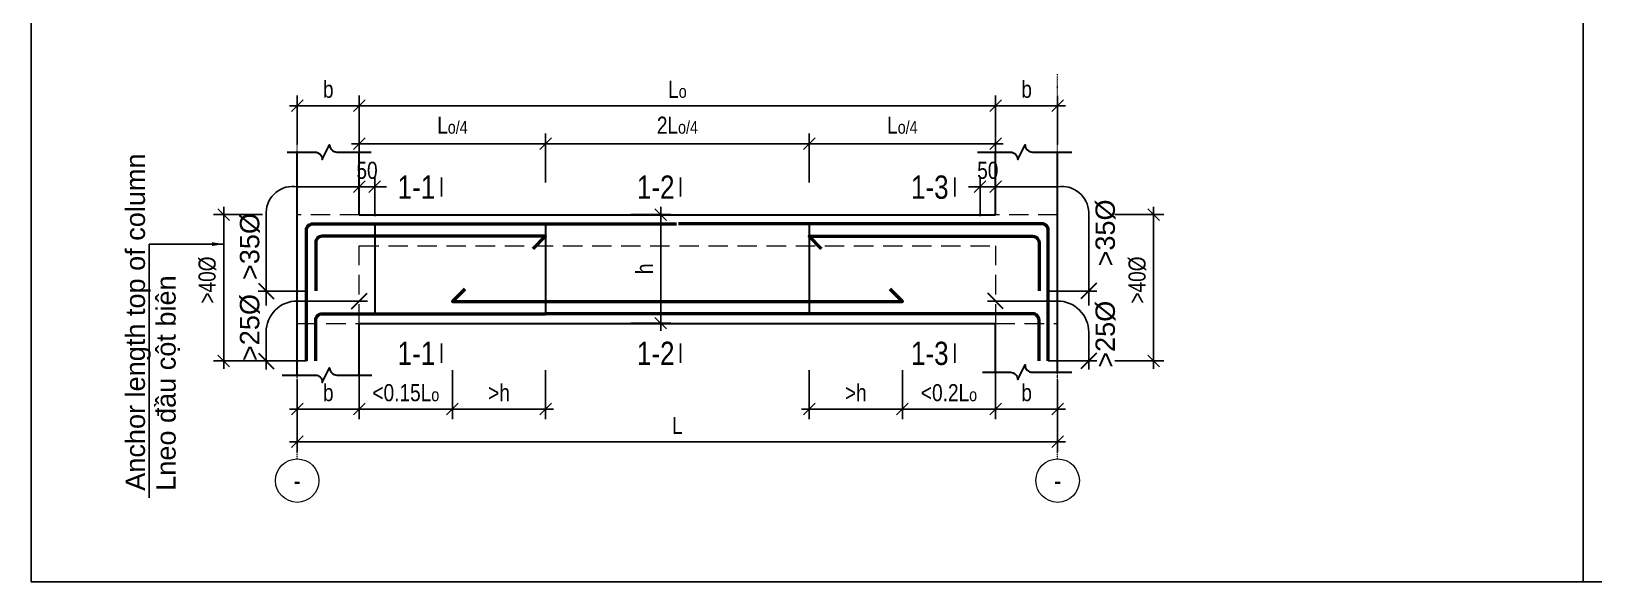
# Model space of a CAD drawing. Header units: millimetres. Extents: x -205508 to -110432, y 549193 to 571297.
# Drawn here: x -162392 to -157357, y 558925 to 560699 of the extents above; entities that cross this region are included whole.
import ezdxf
from ezdxf.enums import TextEntityAlignment as Align

# ---------------------------------------------------------------- set-up
doc = ezdxf.new("R2010")
doc.units = ezdxf.units.MM
doc.header["$LTSCALE"] = 25
doc.header["$MEASUREMENT"] = 0
doc.header["$PDSIZE"] = 50
for name, pattern in [('AUDIT_I_131119094342-0', [0]), ('CENTER2', [28.575, 19.05, -3.175, 3.175, -3.175]), ('DASHDOT', [1, 0.5, -0.25, 0, -0.25]), ('DASHED2', [0.375, 0.25, -0.125])]:
    doc.linetypes.add(name, pattern=pattern)
for name, color, linetype in [('AC', 200, 'Continuous'), ('dai', 3, 'AUDIT_I_131119094342-0'), ('khung', 6, 'Continuous'), ('kich thuoc', 251, 'Continuous'), ('NETTHAY', 2, 'Continuous'), ('TRUC', 8, 'CENTER2')]:
    doc.layers.add(name, color=color, linetype=linetype)
for name, color, linetype, lineweight in [('DCE_MCZiCZac', 250, 'Continuous', 13), ('S-Beam-Hidden', 14, 'DASHED2', 5), ('S-Boundary', 2, 'Continuous', 30), ('S-DIM TICK', 5, 'Continuous', 30), ('S-Grid line', 146, 'DASHDOT', 20), ('S-hoops', 3, 'Continuous', 30), ('S-Notes', 7, 'Continuous', 20), ('S-Rebar-B', 4, 'Continuous', 50)]:
    doc.layers.add(name, color=color, linetype=linetype, lineweight=lineweight)
doc.styles.add('roman', font='vnih____.shx', dxfattribs={"width": 0.8})
doc.styles.add('Simplex', font='arial.ttf', dxfattribs={"width": 0.8})
doc.styles.add('Simplex- GCC', font='arial.ttf', dxfattribs={"width": 0.8})
doc.styles.add('simplex1', font='simplex.shx', dxfattribs={"width": 0.8})
doc.dimstyles.new('ISO-25', dxfattribs={"dimscale": 25, "dimtxt": 2.2, "dimasz": 1.5, "dimexe": 1.3, "dimexo": 1, "dimgap": 1, "dimtad": 1, "dimdec": 0, "dimtxsty": 'Simplex- GCC', "dimblk": 'OBLIQUE', "dimcen": 2.5, "dimdle": 1, "dimclrd": 8, "dimclre": 8, "dimclrt": 7, "dimadec": 0, "dimazin": 0, "dimtfac": 1, "dimtdec": 0, "dimtix": 1, "dimtmove": 0, "dimatfit": 3, "dimfxl": 5, "dimfxlon": 1, "dimarcsym": 0})

# ---------------------------------------------------------------- blocks, each defined once
blk = doc.blocks.new('1span')
at = {"layer": 'S-Beam-Hidden', "linetype": 'DASHED2', "ltscale": 10}
blk.add_lwpolyline([(200, 350), (0, 350), (0, 0), (200, 0), (200, 250), (2250, 250), (2250, 0), (2450, 0), (2450, 350), (2250, 350)], dxfattribs=at)
at = {"layer": 'S-Boundary', "ltscale": 20}
for p, q in [((0, 350), (0, 552.2)), ((200, 350), (200, 552.2)), ((2250, 350), (2250, 552.2)), ((2450, 350), (2450, 552.2)), ((0, 300), (0, 350)), ((0, 0), (0, 350)), ((200, 350), (2250, 350)), ((2450, 0), (2450, 350)), ((0, -166.3), (0, 0)), ((200, 0), (2250, 0)), ((200, -166.3), (200, 0)), ((2250, -157.2), (2250, 0)), ((2450, -157.2), (2450, 0))]:
    blk.add_line(p, q, dxfattribs=at)
at = {"layer": 'S-Boundary', "ltscale": 0.5}
blk.add_line((200, -166.3), (200, 0), dxfattribs=at)
at = {"layer": 'S-Boundary', "color": 251, "true_color": 0x636466}
for points in [[(-32.8, 552.2), (57.1, 552.2, -0.414214), (80.7, 528.6), (104.3, 575.8, 0.414214), (127.9, 552.2), (238.5, 552.2)], [(2191.3, 552.2), (2297.9, 552.2, -0.414214), (2321.5, 528.6), (2345.1, 575.8, 0.414214), (2368.7, 552.2), (2495.3, 552.2)], [(-47.9, -166.3), (57.1, -166.3, -0.414214), (80.7, -189.9), (104.3, -142.8, 0.414214), (127.9, -166.3), (240.9, -166.3)], [(2208.1, -157.2), (2297.9, -157.2, -0.414214), (2321.5, -180.8), (2345.1, -133.6, 0.414214), (2368.7, -157.2), (2495.9, -157.2)]]:
    blk.add_lwpolyline(points, format="xyb", dxfattribs=at)
at = {"layer": 'S-Grid line', "ltscale": 0.25}
for p, q in [((2450, -436.5), (2450, 803.6)), ((0, -436.5), (0, 735.3))]:
    blk.add_line(p, q, dxfattribs=at)
at = {"layer": 'S-Grid line', "color": 2, "linetype": 'Continuous', "ltscale": 0.5}
for centre in [(0, -506.5), (2450, -506.5)]:
    blk.add_circle(centre, 70, dxfattribs=at)
at = {"layer": 'S-Grid line', "color": 3, "linetype": 'DASHED2', "ltscale": 0.5, "style": 'roman', "width": 0.8}
for p in [(0, -506.5), (2450, -506.5)]:
    blk.add_text('-', height=62.5, dxfattribs=at).set_placement(p, align=Align.MIDDLE)
blk = doc.blocks.new('_Oblique')
at = {"color": 4, "linetype": 'ByBlock', "lineweight": -2}
blk.add_line((-0.5, -0.5), (0.5, 0.5), dxfattribs=at)
blk = doc.blocks.new('*D290')
at = {"layer": 'Defpoints', "color": 0, "ltscale": 20, "transparency": 16777216}
for p in [(-161534.7, 559708.2), (-159084.7, 559678.4), (-159084.7, 559376.1)]:
    blk.add_point(p, dxfattribs=at)
at = {"layer": 'kich thuoc', "color": 8, "lineweight": -2, "ltscale": 20, "transparency": 16777216}
for p, q in [((-161534.7, 559501.1), (-161534.7, 559343.6)), ((-159084.7, 559501.1), (-159084.7, 559343.6)), ((-161559.7, 559376.1), (-159059.7, 559376.1))]:
    blk.add_line(p, q, dxfattribs=at)
at = {"layer": 'kich thuoc', "color": 8, "lineweight": -2, "ltscale": 20, "transparency": 16777216, "xscale": 37.5, "yscale": 37.5, "zscale": 37.5, "rotation": 180}
blk.add_blockref('_Oblique', (-161534.7, 559376.1), dxfattribs=at)
at = {"layer": 'kich thuoc', "color": 8, "lineweight": -2, "ltscale": 20, "transparency": 16777216, "xscale": 37.5, "yscale": 37.5, "zscale": 37.5}
blk.add_blockref('_Oblique', (-159084.7, 559376.1), dxfattribs=at)
at = {"layer": 'kich thuoc', "color": 7, "ltscale": 20, "transparency": 16777216, "insert": (-160309.7, 559428.6), "char_height": 55, "attachment_point": 5, "style": 'Simplex- GCC'}
blk.add_mtext('L', dxfattribs=at)
blk = doc.blocks.new('*D291')
at = {"layer": 'Defpoints', "color": 0, "ltscale": 20, "transparency": 16777216}
for p in [(-160734.3, 560336.6), (-160734.3, 560108.2), (-159885.1, 560108.2)]:
    blk.add_point(p, dxfattribs=at)
at = {"layer": 'kich thuoc', "color": 8, "lineweight": -2, "ltscale": 20, "transparency": 16777216}
for p, q in [((-160734.3, 560211.6), (-160734.3, 560369.1)), ((-159885.1, 560211.6), (-159885.1, 560369.1)), ((-159860.1, 560336.6), (-160759.3, 560336.6))]:
    blk.add_line(p, q, dxfattribs=at)
at = {"layer": 'kich thuoc', "color": 8, "lineweight": -2, "ltscale": 20, "transparency": 16777216, "xscale": 37.5, "yscale": 37.5, "zscale": 37.5, "rotation": 180}
blk.add_blockref('_Oblique', (-160734.3, 560336.6), dxfattribs=at)
at = {"layer": 'kich thuoc', "color": 8, "lineweight": -2, "ltscale": 20, "transparency": 16777216, "xscale": 37.5, "yscale": 37.5, "zscale": 37.5}
blk.add_blockref('_Oblique', (-159885.1, 560336.6), dxfattribs=at)
at = {"layer": 'kich thuoc', "color": 7, "ltscale": 20, "transparency": 16777216, "insert": (-160309.7, 560396), "char_height": 55, "attachment_point": 5, "style": 'Simplex- GCC'}
blk.add_mtext('2L{\\H0.75x;o/4}', dxfattribs=at)
blk = doc.blocks.new('*D292')
at = {"layer": 'Defpoints', "color": 0, "ltscale": 20, "transparency": 16777216}
for p in [(-160734.3, 560336.6), (-161334.7, 560118.1), (-160734.3, 560108.2)]:
    blk.add_point(p, dxfattribs=at)
at = {"layer": 'kich thuoc', "color": 8, "lineweight": -2, "ltscale": 20, "transparency": 16777216}
for p, q in [((-161334.7, 560211.6), (-161334.7, 560369.1)), ((-160734.3, 560211.6), (-160734.3, 560369.1)), ((-161359.7, 560336.6), (-160709.3, 560336.6))]:
    blk.add_line(p, q, dxfattribs=at)
at = {"layer": 'kich thuoc', "color": 8, "lineweight": -2, "ltscale": 20, "transparency": 16777216, "xscale": 37.5, "yscale": 37.5, "zscale": 37.5, "rotation": 180}
blk.add_blockref('_Oblique', (-161334.7, 560336.6), dxfattribs=at)
at = {"layer": 'kich thuoc', "color": 8, "lineweight": -2, "ltscale": 20, "transparency": 16777216, "xscale": 37.5, "yscale": 37.5, "zscale": 37.5}
blk.add_blockref('_Oblique', (-160734.3, 560336.6), dxfattribs=at)
at = {"layer": 'kich thuoc', "color": 7, "ltscale": 20, "transparency": 16777216, "insert": (-161034.5, 560396), "char_height": 55, "attachment_point": 5, "style": 'Simplex- GCC'}
blk.add_mtext('L{\\H0.75x;o/4}', dxfattribs=at)
blk = doc.blocks.new('*D293')
at = {"layer": 'Defpoints', "color": 0, "ltscale": 20, "transparency": 16777216}
for p in [(-159885.1, 560336.6), (-159284.7, 560180.8), (-159885.1, 560108.2)]:
    blk.add_point(p, dxfattribs=at)
at = {"layer": 'kich thuoc', "color": 8, "lineweight": -2, "ltscale": 20, "transparency": 16777216}
for p, q in [((-159885.1, 560211.6), (-159885.1, 560369.1)), ((-159284.7, 560211.6), (-159284.7, 560369.1)), ((-159259.7, 560336.6), (-159910.1, 560336.6))]:
    blk.add_line(p, q, dxfattribs=at)
at = {"layer": 'kich thuoc', "color": 8, "lineweight": -2, "ltscale": 20, "transparency": 16777216, "xscale": 37.5, "yscale": 37.5, "zscale": 37.5, "rotation": 180}
blk.add_blockref('_Oblique', (-159885.1, 560336.6), dxfattribs=at)
at = {"layer": 'kich thuoc', "color": 8, "lineweight": -2, "ltscale": 20, "transparency": 16777216, "xscale": 37.5, "yscale": 37.5, "zscale": 37.5}
blk.add_blockref('_Oblique', (-159284.7, 560336.6), dxfattribs=at)
at = {"layer": 'kich thuoc', "color": 7, "ltscale": 20, "transparency": 16777216, "insert": (-159584.9, 560396), "char_height": 55, "attachment_point": 5, "style": 'Simplex- GCC'}
blk.add_mtext('L{\\H0.75x;o/4}', dxfattribs=at)
blk = doc.blocks.new('*D294')
at = {"layer": 'DCE_MCZiCZac', "color": 8, "lineweight": -2, "ltscale": 20, "transparency": 16777216}
for p, q in [((-161334.7, 560334), (-161334.7, 560491.5)), ((-159284.7, 560334), (-159284.7, 560491.5)), ((-161359.7, 560459), (-159259.7, 560459))]:
    blk.add_line(p, q, dxfattribs=at)
at = {"layer": 'Defpoints', "color": 0, "ltscale": 20, "transparency": 16777216}
for p in [(-159284.7, 560459), (-159284.7, 560203.2), (-161334.7, 560185.5)]:
    blk.add_point(p, dxfattribs=at)
at = {"layer": 'DCE_MCZiCZac', "color": 8, "lineweight": -2, "ltscale": 20, "transparency": 16777216, "xscale": 37.5, "yscale": 37.5, "zscale": 37.5, "rotation": 180}
blk.add_blockref('_Oblique', (-161334.7, 560459), dxfattribs=at)
at = {"layer": 'DCE_MCZiCZac', "color": 8, "lineweight": -2, "ltscale": 20, "transparency": 16777216, "xscale": 37.5, "yscale": 37.5, "zscale": 37.5}
blk.add_blockref('_Oblique', (-159284.7, 560459), dxfattribs=at)
at = {"layer": 'DCE_MCZiCZac', "color": 7, "ltscale": 20, "transparency": 16777216, "insert": (-160309.7, 560511.5), "char_height": 55, "attachment_point": 5, "style": 'Simplex- GCC'}
blk.add_mtext('L{\\H0.75x;o}', dxfattribs=at)
blk = doc.blocks.new('*D295')
at = {"layer": 'DCE_MCZiCZac', "color": 8, "lineweight": -2, "ltscale": 20, "transparency": 16777216}
for p, q in [((-161534.7, 560334), (-161534.7, 560491.5)), ((-161334.7, 560334), (-161334.7, 560491.5)), ((-161559.7, 560459), (-161309.7, 560459))]:
    blk.add_line(p, q, dxfattribs=at)
at = {"layer": 'Defpoints', "color": 0, "ltscale": 20, "transparency": 16777216}
for p in [(-161334.7, 560459), (-161534.7, 560281.8), (-161334.7, 560281.8)]:
    blk.add_point(p, dxfattribs=at)
at = {"layer": 'DCE_MCZiCZac', "color": 8, "lineweight": -2, "ltscale": 20, "transparency": 16777216, "xscale": 37.5, "yscale": 37.5, "zscale": 37.5, "rotation": 180}
blk.add_blockref('_Oblique', (-161534.7, 560459), dxfattribs=at)
at = {"layer": 'DCE_MCZiCZac', "color": 8, "lineweight": -2, "ltscale": 20, "transparency": 16777216, "xscale": 37.5, "yscale": 37.5, "zscale": 37.5}
blk.add_blockref('_Oblique', (-161334.7, 560459), dxfattribs=at)
at = {"layer": 'DCE_MCZiCZac', "color": 7, "ltscale": 20, "transparency": 16777216, "insert": (-161434.7, 560511.5), "char_height": 55, "attachment_point": 5, "style": 'Simplex- GCC'}
blk.add_mtext('b', dxfattribs=at)
blk = doc.blocks.new('*D296')
at = {"layer": 'DCE_MCZiCZac', "color": 8, "lineweight": -2, "ltscale": 20, "transparency": 16777216}
for p, q in [((-161034.7, 559606.3), (-161034.7, 559448.8)), ((-160734.3, 559606.3), (-160734.3, 559448.8)), ((-161059.7, 559481.3), (-160709.3, 559481.3))]:
    blk.add_line(p, q, dxfattribs=at)
at = {"layer": 'Defpoints', "color": 0, "ltscale": 20, "transparency": 16777216}
for p in [(-161034.7, 559788.2), (-160734.3, 559758.2), (-160734.3, 559481.3)]:
    blk.add_point(p, dxfattribs=at)
at = {"layer": 'DCE_MCZiCZac', "color": 8, "lineweight": -2, "ltscale": 20, "transparency": 16777216, "xscale": 37.5, "yscale": 37.5, "zscale": 37.5, "rotation": 180}
blk.add_blockref('_Oblique', (-161034.7, 559481.3), dxfattribs=at)
at = {"layer": 'DCE_MCZiCZac', "color": 8, "lineweight": -2, "ltscale": 20, "transparency": 16777216, "xscale": 37.5, "yscale": 37.5, "zscale": 37.5}
blk.add_blockref('_Oblique', (-160734.3, 559481.3), dxfattribs=at)
at = {"layer": 'DCE_MCZiCZac', "color": 7, "ltscale": 20, "transparency": 16777216, "insert": (-160884.5, 559533.8), "char_height": 55, "attachment_point": 5, "style": 'Simplex- GCC'}
blk.add_mtext('>h', dxfattribs=at)
blk = doc.blocks.new('*D297')
at = {"layer": 'DCE_MCZiCZac', "color": 8, "lineweight": -2, "ltscale": 20, "transparency": 16777216}
for p, q in [((-159885.1, 559606.3), (-159885.1, 559448.8)), ((-159584.7, 559606.3), (-159584.7, 559448.8)), ((-159559.7, 559481.3), (-159910.1, 559481.3))]:
    blk.add_line(p, q, dxfattribs=at)
at = {"layer": 'Defpoints', "color": 0, "ltscale": 20, "transparency": 16777216}
for p in [(-159584.7, 559788.2), (-159885.1, 559758.2), (-159885.1, 559481.3)]:
    blk.add_point(p, dxfattribs=at)
at = {"layer": 'DCE_MCZiCZac', "color": 8, "lineweight": -2, "ltscale": 20, "transparency": 16777216, "xscale": 37.5, "yscale": 37.5, "zscale": 37.5, "rotation": 180}
blk.add_blockref('_Oblique', (-159885.1, 559481.3), dxfattribs=at)
at = {"layer": 'DCE_MCZiCZac', "color": 8, "lineweight": -2, "ltscale": 20, "transparency": 16777216, "xscale": 37.5, "yscale": 37.5, "zscale": 37.5}
blk.add_blockref('_Oblique', (-159584.7, 559481.3), dxfattribs=at)
at = {"layer": 'DCE_MCZiCZac', "color": 7, "ltscale": 20, "transparency": 16777216, "insert": (-159734.9, 559533.8), "char_height": 55, "attachment_point": 5, "style": 'Simplex- GCC'}
blk.add_mtext('>h', dxfattribs=at)
blk = doc.blocks.new('*D298')
at = {"layer": 'DCE_MCZiCZac', "color": 8, "lineweight": -2, "ltscale": 20, "transparency": 16777216}
for p, q in [((-161334.7, 560197.9), (-161372.2, 560197.9)), ((-161334.7, 560133.2), (-161334.7, 560230.4)), ((-161334.7, 560197.9), (-161284.7, 560197.9)), ((-161284.7, 560103.2), (-161284.7, 560230.4)), ((-161284.7, 560197.9), (-161247.2, 560197.9))]:
    blk.add_line(p, q, dxfattribs=at)
at = {"layer": 'Defpoints', "color": 0, "ltscale": 20, "transparency": 16777216}
for p in [(-161284.7, 560197.9), (-161334.7, 560108.2), (-161284.7, 560078.2)]:
    blk.add_point(p, dxfattribs=at)
at = {"layer": 'DCE_MCZiCZac', "color": 8, "lineweight": -2, "ltscale": 20, "transparency": 16777216, "xscale": 37.5, "yscale": 37.5, "zscale": 37.5}
blk.add_blockref('_Oblique', (-161334.7, 560197.9), dxfattribs=at)
at = {"layer": 'DCE_MCZiCZac', "color": 8, "lineweight": -2, "ltscale": 20, "transparency": 16777216, "xscale": 37.5, "yscale": 37.5, "zscale": 37.5, "rotation": 180}
blk.add_blockref('_Oblique', (-161284.7, 560197.9), dxfattribs=at)
at = {"layer": 'DCE_MCZiCZac', "color": 7, "ltscale": 20, "transparency": 16777216, "insert": (-161309.7, 560250.4), "char_height": 55, "attachment_point": 5, "style": 'Simplex- GCC'}
blk.add_mtext('50', dxfattribs=at)
blk = doc.blocks.new('*D299')
at = {"layer": 'DCE_MCZiCZac', "color": 8, "lineweight": -2, "ltscale": 20, "transparency": 16777216}
for p, q in [((-161646.5, 560108.2), (-161804, 560108.2)), ((-161771.5, 560133.2), (-161771.5, 559611.5)), ((-161646.5, 559636.5), (-161804, 559636.5))]:
    blk.add_line(p, q, dxfattribs=at)
at = {"layer": 'Defpoints', "color": 0, "ltscale": 20, "transparency": 16777216}
for p in [(-161534.7, 560108.2), (-161771.5, 559636.5), (-161504.7, 559636.5)]:
    blk.add_point(p, dxfattribs=at)
at = {"layer": 'DCE_MCZiCZac', "color": 8, "lineweight": -2, "ltscale": 20, "transparency": 16777216, "xscale": 37.5, "yscale": 37.5, "zscale": 37.5}
for p, rotation in [((-161771.5, 560108.2), 90), ((-161771.5, 559636.5), 270)]:
    blk.add_blockref('_Oblique', p, dxfattribs=dict(at, rotation=rotation))
at = {"layer": 'DCE_MCZiCZac', "color": 7, "ltscale": 20, "transparency": 16777216, "insert": (-161824, 559897.1), "char_height": 55, "attachment_point": 5, "rotation": 90, "style": 'Simplex- GCC'}
blk.add_mtext('>40%%C', dxfattribs=at)
blk = doc.blocks.new('SEC')
at = {"layer": 'khung', "color": 6, "linetype": 'Continuous', "ltscale": 0.5}
blk.add_line((0, -30.9), (0, 30.9), dxfattribs=at)
at = {"layer": 'TRUC', "color": 6, "style": 'simplex1', "width": 0.8}
blk.add_attdef('TEXT', text='', height=5, dxfattribs=at).set_placement((-1.6, 0), align=Align.MIDDLE_RIGHT)
blk = doc.blocks.new('*D300')
at = {"layer": 'Defpoints', "color": 0, "ltscale": 0.5, "transparency": 16777216}
for p in [(-160485.3, 560108.2), (-160485.3, 559758.2), (-160363.2, 559758.2)]:
    blk.add_point(p, dxfattribs=at)
at = {"layer": 'NETTHAY', "color": 8, "lineweight": -2, "ltscale": 0.5, "transparency": 16777216}
for p, q in [((-160460.3, 560108.2), (-160330.7, 560108.2)), ((-160363.2, 560133.2), (-160363.2, 559733.2)), ((-160460.3, 559758.2), (-160330.7, 559758.2))]:
    blk.add_line(p, q, dxfattribs=at)
at = {"layer": 'NETTHAY', "color": 8, "lineweight": -2, "ltscale": 0.5, "transparency": 16777216, "xscale": 37.5, "yscale": 37.5, "zscale": 37.5}
for p, rotation in [((-160363.2, 560108.2), 90), ((-160363.2, 559758.2), 270)]:
    blk.add_blockref('_Oblique', p, dxfattribs=dict(at, rotation=rotation))
at = {"layer": 'NETTHAY', "color": 7, "ltscale": 0.5, "transparency": 16777216, "insert": (-160415.7, 559933.2), "char_height": 55, "attachment_point": 5, "rotation": 90, "style": 'Simplex- GCC'}
blk.add_mtext('h', dxfattribs=at)
blk = doc.blocks.new('*D342')
at = {"layer": 'DCE_MCZiCZac', "color": 8, "lineweight": -2, "ltscale": 20, "transparency": 16777216}
for p, q in [((-161334.7, 559606.3), (-161334.7, 559448.8)), ((-161034.7, 559606.3), (-161034.7, 559448.8)), ((-161009.7, 559481.3), (-161359.7, 559481.3))]:
    blk.add_line(p, q, dxfattribs=at)
at = {"layer": 'Defpoints', "color": 0, "ltscale": 20, "transparency": 16777216}
for p in [(-161034.7, 559788.2), (-161334.7, 559641.8), (-161334.7, 559481.3)]:
    blk.add_point(p, dxfattribs=at)
at = {"layer": 'DCE_MCZiCZac', "color": 8, "lineweight": -2, "ltscale": 20, "transparency": 16777216, "xscale": 37.5, "yscale": 37.5, "zscale": 37.5, "rotation": 180}
blk.add_blockref('_Oblique', (-161334.7, 559481.3), dxfattribs=at)
at = {"layer": 'DCE_MCZiCZac', "color": 8, "lineweight": -2, "ltscale": 20, "transparency": 16777216, "xscale": 37.5, "yscale": 37.5, "zscale": 37.5}
blk.add_blockref('_Oblique', (-161034.7, 559481.3), dxfattribs=at)
at = {"layer": 'DCE_MCZiCZac', "color": 7, "ltscale": 20, "transparency": 16777216, "insert": (-161184.7, 559533.8), "char_height": 55, "attachment_point": 5, "style": 'Simplex- GCC'}
blk.add_mtext('<0.15L{\\H0.75x;o}', dxfattribs=at)
blk = doc.blocks.new('*D343')
at = {"layer": 'DCE_MCZiCZac', "color": 8, "lineweight": -2, "ltscale": 20, "transparency": 16777216}
for p, q in [((-159584.7, 559606.3), (-159584.7, 559448.8)), ((-159284.7, 559606.3), (-159284.7, 559448.8)), ((-159609.7, 559481.3), (-159259.7, 559481.3))]:
    blk.add_line(p, q, dxfattribs=at)
at = {"layer": 'Defpoints', "color": 0, "ltscale": 20, "transparency": 16777216}
for p in [(-159584.7, 559788.2), (-159284.7, 559719), (-159284.7, 559481.3)]:
    blk.add_point(p, dxfattribs=at)
at = {"layer": 'DCE_MCZiCZac', "color": 8, "lineweight": -2, "ltscale": 20, "transparency": 16777216, "xscale": 37.5, "yscale": 37.5, "zscale": 37.5, "rotation": 180}
blk.add_blockref('_Oblique', (-159584.7, 559481.3), dxfattribs=at)
at = {"layer": 'DCE_MCZiCZac', "color": 8, "lineweight": -2, "ltscale": 20, "transparency": 16777216, "xscale": 37.5, "yscale": 37.5, "zscale": 37.5}
blk.add_blockref('_Oblique', (-159284.7, 559481.3), dxfattribs=at)
at = {"layer": 'DCE_MCZiCZac', "color": 7, "ltscale": 20, "transparency": 16777216, "insert": (-159434.7, 559533.8), "char_height": 55, "attachment_point": 5, "style": 'Simplex- GCC'}
blk.add_mtext('<0.2L{\\H0.75x;o}', dxfattribs=at)
blk = doc.blocks.new('*D344')
at = {"layer": 'DCE_MCZiCZac', "color": 8, "lineweight": -2, "ltscale": 20, "transparency": 16777216}
for p, q in [((-161534.7, 559576), (-161534.7, 559448.8)), ((-161334.7, 559576), (-161334.7, 559448.8)), ((-161559.7, 559481.3), (-161309.7, 559481.3))]:
    blk.add_line(p, q, dxfattribs=at)
at = {"layer": 'Defpoints', "color": 0, "ltscale": 20, "transparency": 16777216}
for p in [(-161534.7, 559601), (-161334.7, 559601), (-161334.7, 559481.3)]:
    blk.add_point(p, dxfattribs=at)
at = {"layer": 'DCE_MCZiCZac', "color": 8, "lineweight": -2, "ltscale": 20, "transparency": 16777216, "xscale": 37.5, "yscale": 37.5, "zscale": 37.5, "rotation": 180}
blk.add_blockref('_Oblique', (-161534.7, 559481.3), dxfattribs=at)
at = {"layer": 'DCE_MCZiCZac', "color": 8, "lineweight": -2, "ltscale": 20, "transparency": 16777216, "xscale": 37.5, "yscale": 37.5, "zscale": 37.5}
blk.add_blockref('_Oblique', (-161334.7, 559481.3), dxfattribs=at)
at = {"layer": 'DCE_MCZiCZac', "color": 7, "ltscale": 20, "transparency": 16777216, "insert": (-161434.7, 559533.8), "char_height": 55, "attachment_point": 5, "style": 'Simplex- GCC'}
blk.add_mtext('b', dxfattribs=at)
blk = doc.blocks.new('*D345')
at = {"layer": 'DCE_MCZiCZac', "color": 8, "lineweight": -2, "ltscale": 20, "transparency": 16777216}
for p, q in [((-159334.7, 560197.9), (-159372.2, 560197.9)), ((-159334.7, 560103.2), (-159334.7, 560230.4)), ((-159284.7, 560197.9), (-159334.7, 560197.9)), ((-159284.7, 560133.2), (-159284.7, 560230.4)), ((-159284.7, 560197.9), (-159247.2, 560197.9))]:
    blk.add_line(p, q, dxfattribs=at)
at = {"layer": 'Defpoints', "color": 0, "ltscale": 20, "transparency": 16777216}
for p in [(-159334.7, 560197.9), (-159284.7, 560108.2), (-159334.7, 560078.2)]:
    blk.add_point(p, dxfattribs=at)
at = {"layer": 'DCE_MCZiCZac', "color": 8, "lineweight": -2, "ltscale": 20, "transparency": 16777216, "xscale": 37.5, "yscale": 37.5, "zscale": 37.5}
blk.add_blockref('_Oblique', (-159334.7, 560197.9), dxfattribs=at)
at = {"layer": 'DCE_MCZiCZac', "color": 8, "lineweight": -2, "ltscale": 20, "transparency": 16777216, "xscale": 37.5, "yscale": 37.5, "zscale": 37.5, "rotation": 180}
blk.add_blockref('_Oblique', (-159284.7, 560197.9), dxfattribs=at)
at = {"layer": 'DCE_MCZiCZac', "color": 7, "ltscale": 20, "transparency": 16777216, "insert": (-159309.7, 560250.4), "char_height": 55, "attachment_point": 5, "style": 'Simplex- GCC'}
blk.add_mtext('50', dxfattribs=at)
blk = doc.blocks.new('*D346')
at = {"layer": 'DCE_MCZiCZac', "color": 8, "lineweight": -2, "ltscale": 20, "transparency": 16777216}
for p, q in [((-159284.7, 560334), (-159284.7, 560491.5)), ((-159084.7, 560334), (-159084.7, 560491.5)), ((-159059.7, 560459), (-159309.7, 560459))]:
    blk.add_line(p, q, dxfattribs=at)
at = {"layer": 'Defpoints', "color": 0, "ltscale": 20, "transparency": 16777216}
for p in [(-159284.7, 560459), (-159284.7, 560281.8), (-159084.7, 560281.8)]:
    blk.add_point(p, dxfattribs=at)
at = {"layer": 'DCE_MCZiCZac', "color": 8, "lineweight": -2, "ltscale": 20, "transparency": 16777216, "xscale": 37.5, "yscale": 37.5, "zscale": 37.5, "rotation": 180}
blk.add_blockref('_Oblique', (-159284.7, 560459), dxfattribs=at)
at = {"layer": 'DCE_MCZiCZac', "color": 8, "lineweight": -2, "ltscale": 20, "transparency": 16777216, "xscale": 37.5, "yscale": 37.5, "zscale": 37.5}
blk.add_blockref('_Oblique', (-159084.7, 560459), dxfattribs=at)
at = {"layer": 'DCE_MCZiCZac', "color": 7, "ltscale": 20, "transparency": 16777216, "insert": (-159184.7, 560511.5), "char_height": 55, "attachment_point": 5, "style": 'Simplex- GCC'}
blk.add_mtext('b', dxfattribs=at)
blk = doc.blocks.new('*D347')
at = {"layer": 'DCE_MCZiCZac', "color": 8, "lineweight": -2, "ltscale": 20, "transparency": 16777216}
for p, q in [((-159284.7, 559576), (-159284.7, 559448.8)), ((-159084.7, 559576), (-159084.7, 559448.8)), ((-159059.7, 559481.3), (-159309.7, 559481.3))]:
    blk.add_line(p, q, dxfattribs=at)
at = {"layer": 'Defpoints', "color": 0, "ltscale": 20, "transparency": 16777216}
for p in [(-159284.7, 559601), (-159084.7, 559601), (-159284.7, 559481.3)]:
    blk.add_point(p, dxfattribs=at)
at = {"layer": 'DCE_MCZiCZac', "color": 8, "lineweight": -2, "ltscale": 20, "transparency": 16777216, "xscale": 37.5, "yscale": 37.5, "zscale": 37.5, "rotation": 180}
blk.add_blockref('_Oblique', (-159284.7, 559481.3), dxfattribs=at)
at = {"layer": 'DCE_MCZiCZac', "color": 8, "lineweight": -2, "ltscale": 20, "transparency": 16777216, "xscale": 37.5, "yscale": 37.5, "zscale": 37.5}
blk.add_blockref('_Oblique', (-159084.7, 559481.3), dxfattribs=at)
at = {"layer": 'DCE_MCZiCZac', "color": 7, "ltscale": 20, "transparency": 16777216, "insert": (-159184.7, 559533.8), "char_height": 55, "attachment_point": 5, "style": 'Simplex- GCC'}
blk.add_mtext('b', dxfattribs=at)
blk = doc.blocks.new('*D348')
at = {"layer": 'DCE_MCZiCZac', "color": 8, "lineweight": -2, "ltscale": 20, "transparency": 16777216}
for p, q in [((-158900.4, 560108.2), (-158742.9, 560108.2)), ((-158775.4, 560133.2), (-158775.4, 559611.5)), ((-158900.4, 559636.5), (-158742.9, 559636.5))]:
    blk.add_line(p, q, dxfattribs=at)
at = {"layer": 'Defpoints', "color": 0, "ltscale": 20, "transparency": 16777216}
for p in [(-159084.7, 560108.2), (-159114.7, 559636.5), (-158775.4, 559636.5)]:
    blk.add_point(p, dxfattribs=at)
at = {"layer": 'DCE_MCZiCZac', "color": 8, "lineweight": -2, "ltscale": 20, "transparency": 16777216, "xscale": 37.5, "yscale": 37.5, "zscale": 37.5}
for p, rotation in [((-158775.4, 560108.2), 90), ((-158775.4, 559636.5), 270)]:
    blk.add_blockref('_Oblique', p, dxfattribs=dict(at, rotation=rotation))
at = {"layer": 'DCE_MCZiCZac', "color": 7, "ltscale": 20, "transparency": 16777216, "insert": (-158827.9, 559897.1), "char_height": 55, "attachment_point": 5, "rotation": 90, "style": 'Simplex- GCC'}
blk.add_mtext('>40%%C', dxfattribs=at)

msp = doc.modelspace()

# ---------------------------------------------------------------- linework, layer by layer
at = {"layer": 'AC', "color": 4, "ltscale": 20}
for p, q in [((-157391.5, 561049.9), (-157391.5, 558924.8)), ((-162391.5, 558924.8), (-147391.5, 558924.8))]:
    msp.add_line(p, q, dxfattribs=at)
msp.add_lwpolyline([(-147391.5, 558924.8), (-147391.5, 561049.9), (-162391.5, 561049.9), (-162391.5, 558924.8)], dxfattribs=at)
at = {"layer": 'kich thuoc', "ltscale": 20}
for p, q in [((-161504.7, 559861.8), (-161660.9, 559861.8)), ((-159114.7, 559861.8), (-158958.4, 559861.8)), ((-161504.7, 559636.5), (-161660.9, 559636.5)), ((-159114.7, 559636.5), (-158958.4, 559636.5))]:
    msp.add_line(p, q, dxfattribs=at)
for points in [[(-161308.5, 560197.9), (-161534.7, 560197.9, 0.452245), (-161634.7, 560115.6), (-161634.7, 559814.9)], [(-159310.8, 560197.9), (-159084.7, 560197.9, -0.452245), (-158984.7, 560115.6), (-158984.7, 559814.9)], [(-161308.5, 559829.6), (-161534.7, 559829.6, 0.414214), (-161634.7, 559729.6), (-161634.7, 559609.3)], [(-159310.8, 559829.6), (-159084.7, 559829.6, -0.414214), (-158984.7, 559729.6), (-158984.7, 559609.3)]]:
    msp.add_lwpolyline(points, format="xyb", dxfattribs=at)
at = {"layer": 'S-DIM TICK', "color": 5, "ltscale": 0.5}
for p, q in [((-161659.7, 559886.8), (-161609.7, 559836.8)), ((-158959.7, 559886.8), (-159009.7, 559836.8)), ((-161659.7, 559661.5), (-161609.7, 559611.5)), ((-158959.7, 559661.5), (-159009.7, 559611.5))]:
    msp.add_line(p, q, dxfattribs=at)
at = {"layer": 'S-DIM TICK', "ltscale": 0.5}
for p, q in [((-161359.7, 559804.6), (-161309.7, 559854.6)), ((-159259.7, 559804.6), (-159309.7, 559854.6))]:
    msp.add_line(p, q, dxfattribs=at)
at = {"layer": 'S-hoops', "ltscale": 20}
for p, q in [((-161284.7, 560078.2), (-161284.7, 559788.2)), ((-160734.3, 560078.2), (-160734.3, 559788.2)), ((-159885.1, 560078.2), (-159885.1, 559788.2))]:
    msp.add_line(p, q, dxfattribs=at)
at = {"layer": 'S-Rebar-B', "ltscale": 20}
msp.add_line((-160774.3, 559998.2), (-160734.3, 560038.2), dxfattribs=at)
for points in [[(-161504.7, 559636.5), (-161504.7, 560058.2, -0.414214), (-161484.7, 560078.2), (-160313.1, 560078.2)], [(-160774.3, 559998.2), (-160734.3, 560038.2), (-161454.7, 560038.2, 0.414214), (-161474.7, 560018.2), (-161474.7, 559862.8)], [(-159114.7, 559636.5), (-159114.7, 560058.2, 0.414214), (-159134.7, 560078.2), (-160306.3, 560078.2)], [(-159845.1, 559998.2), (-159885.1, 560038.2), (-159164.7, 560038.2, -0.414214), (-159144.7, 560018.2), (-159144.7, 559862.8)], [(-161474.7, 559636.5), (-161474.7, 559768.2, -0.414214), (-161454.7, 559788.2), (-160734.3, 559788.2)], [(-159144.7, 559636.5), (-159144.7, 559768.2, 0.414214), (-159164.7, 559788.2), (-160734.3, 559788.2)]]:
    msp.add_lwpolyline(points, format="xyb", dxfattribs=at)
msp.add_lwpolyline([(-160994.7, 559868.2), (-161034.7, 559828.2), (-159584.7, 559828.2), (-159624.7, 559868.2)], dxfattribs=at)

# ---------------------------------------------------------------- block references
at = {"layer": 'dai'}
ref = msp.add_blockref('SEC', (-161070.3, 560197), dxfattribs=at)
ref.add_attrib('SEC', '1-1', dxfattribs={"layer": 'S-Notes', "color": 1, "height": 75, "style": 'Simplex', "width": 0.8}).set_placement((-161090.1, 560196.6), align=Align.MIDDLE_RIGHT)
ref = msp.add_blockref('SEC', (-160299.3, 560197), dxfattribs=at)
ref.add_attrib('SEC', '1-2', dxfattribs={"layer": 'S-Notes', "color": 1, "height": 75, "style": 'Simplex', "width": 0.8}).set_placement((-160319.1, 560196.6), align=Align.MIDDLE_RIGHT)
ref = msp.add_blockref('SEC', (-159416.3, 560197), dxfattribs=at)
ref.add_attrib('SEC', '1-3', dxfattribs={"layer": 'S-Notes', "color": 1, "height": 75, "style": 'Simplex', "width": 0.8}).set_placement((-159436.1, 560196.6), align=Align.MIDDLE_RIGHT)
ref = msp.add_blockref('SEC', (-161070.3, 559661.5), dxfattribs=at)
ref.add_attrib('SEC', '1-1', dxfattribs={"layer": 'S-Notes', "color": 1, "height": 75, "style": 'Simplex', "width": 0.8}).set_placement((-161090.1, 559661), align=Align.MIDDLE_RIGHT)
ref = msp.add_blockref('SEC', (-160299.3, 559661.5), dxfattribs=at)
ref.add_attrib('SEC', '1-2', dxfattribs={"layer": 'S-Notes', "color": 1, "height": 75, "style": 'Simplex', "width": 0.8}).set_placement((-160319.1, 559661), align=Align.MIDDLE_RIGHT)
ref = msp.add_blockref('SEC', (-159416.3, 559661.5), dxfattribs=at)
ref.add_attrib('SEC', '1-3', dxfattribs={"layer": 'S-Notes', "color": 1, "height": 75, "style": 'Simplex', "width": 0.8}).set_placement((-159436.1, 559661), align=Align.MIDDLE_RIGHT)
at = {"layer": 'S-Boundary'}
msp.add_blockref('1span', (-161534.7, 559757.2), dxfattribs=at)

# ---------------------------------------------------------------- texts
at = {"layer": 'AC', "color": 7, "style": 'Simplex'}
for s, p in [('Anchor length top of column', (-162025.1, 559218)), ('>35%%C', (-158900.2, 559940.9)), ('>35%%C', (-161656.8, 559897.2)), ('Lneo đầu cột biên', (-161926.3, 559218)), ('>25%%C', (-161656.8, 559636.1)), ('>25%%C', (-158900.2, 559614.4))]:
    msp.add_text(s, height=62.5, rotation=90, dxfattribs=at).set_placement(p)

# ---------------------------------------------------------------- dimensions: what is measured, and where the dimension line sits
at = {"layer": 'DCE_MCZiCZac', "ltscale": 20}
for base, p1, p2, text, picture, middle in [((-161334.7, 560459), (-161534.7, 560281.8), (-161334.7, 560281.8), 'b', '*D295', (-161434.7, 560511.5)), ((-159284.7, 560459), (-161334.7, 560185.5), (-159284.7, 560203.2), 'L{\\H0.75x;o}', '*D294', (-160309.7, 560511.5)), ((-160734.3, 559481.3), (-161034.7, 559788.2), (-160734.3, 559758.2), '>h', '*D296', (-160884.5, 559533.8)), ((-159284.7, 559481.3), (-159584.7, 559788.2), (-159284.7, 559719), '<0.2L{\\H0.75x;o}', '*D343', (-159434.7, 559533.8)), ((-161334.7, 559481.3), (-161534.7, 559601), (-161334.7, 559601), 'b', '*D344', (-161434.7, 559533.8))]:
    dim = msp.add_linear_dim(base=base, p1=p1, p2=p2, text=text, dimstyle='ISO-25', dxfattribs=at)
    dim.commit()
    dim.dimension.update_dxf_attribs({"geometry": picture, "text_midpoint": middle})
for base, p1, p2, text, picture, middle in [((-159284.7, 560459), (-159084.7, 560281.8), (-159284.7, 560281.8), 'b', '*D346', (-159184.7, 560511.5)), ((-161334.7, 559481.3), (-161034.7, 559788.2), (-161334.7, 559641.8), '<0.15L{\\H0.75x;o}', '*D342', (-161184.7, 559533.8)), ((-159885.1, 559481.3), (-159584.7, 559788.2), (-159885.1, 559758.2), '>h', '*D297', (-159734.9, 559533.8)), ((-159284.7, 559481.3), (-159084.7, 559601), (-159284.7, 559601), 'b', '*D347', (-159184.7, 559533.8))]:
    dim = msp.add_linear_dim(base=base, p1=p1, p2=p2, angle=180, text=text, dimstyle='ISO-25', dxfattribs=at)
    dim.commit()
    dim.dimension.update_dxf_attribs({"geometry": picture, "text_midpoint": middle})
dim = msp.add_linear_dim(base=(-161284.7, 560197.9), p1=(-161334.7, 560108.2), p2=(-161284.7, 560078.2), dimstyle='ISO-25', dxfattribs=at)
dim.commit()
dim.dimension.update_dxf_attribs({"geometry": '*D298', "text_midpoint": (-161309.7, 560250.4)})
dim = msp.add_linear_dim(base=(-159334.7, 560197.9), p1=(-159284.7, 560108.2), p2=(-159334.7, 560078.2), angle=180, dimstyle='ISO-25', dxfattribs=at)
dim.commit()
dim.dimension.update_dxf_attribs({"geometry": '*D345', "text_midpoint": (-159309.7, 560250.4)})
for base, p1, p2, picture, middle in [((-161771.5, 559636.5), (-161534.7, 560108.2), (-161504.7, 559636.5), '*D299', (-161771.5, 559897.1)), ((-158775.4, 559636.5), (-159084.7, 560108.2), (-159114.7, 559636.5), '*D348', (-158775.4, 559897.1))]:
    dim = msp.add_linear_dim(base=base, p1=p1, p2=p2, angle=90, text='>40%%C', dimstyle='ISO-25', dxfattribs=at)
    dim.commit()
    dim.dimension.update_dxf_attribs({"geometry": picture, "text_midpoint": middle, "dimtype": 160})
at = {"layer": 'kich thuoc', "ltscale": 20}
for base, p1, p2, text, picture, middle in [((-160734.3, 560336.6), (-161334.7, 560118.1), (-160734.3, 560108.2), 'L{\\H0.75x;o/4}', '*D292', (-161034.5, 560396)), ((-159084.7, 559376.1), (-161534.7, 559708.2), (-159084.7, 559678.4), 'L', '*D290', (-160309.7, 559428.6))]:
    dim = msp.add_linear_dim(base=base, p1=p1, p2=p2, text=text, dimstyle='ISO-25', override={"dimtmove": 1}, dxfattribs=at)
    dim.commit()
    dim.dimension.update_dxf_attribs({"geometry": picture, "text_midpoint": middle})
for base, p1, p2, text, picture, middle in [((-160734.3, 560336.6), (-159885.1, 560108.2), (-160734.3, 560108.2), '2L{\\H0.75x;o/4}', '*D291', (-160309.7, 560396)), ((-159885.1, 560336.6), (-159284.7, 560180.8), (-159885.1, 560108.2), 'L{\\H0.75x;o/4}', '*D293', (-159584.9, 560396))]:
    dim = msp.add_linear_dim(base=base, p1=p1, p2=p2, angle=180, text=text, dimstyle='ISO-25', override={"dimtmove": 1}, dxfattribs=at)
    dim.commit()
    dim.dimension.update_dxf_attribs({"geometry": picture, "text_midpoint": middle})
at = {"layer": 'NETTHAY', "ltscale": 0.5}
dim = msp.add_linear_dim(base=(-160363.2, 559758.2), p1=(-160485.3, 560108.2), p2=(-160485.3, 559758.2), angle=90, text='h', dimstyle='ISO-25', dxfattribs=at)
dim.commit()
dim.dimension.update_dxf_attribs({"geometry": '*D300', "text_midpoint": (-160415.7, 559933.2)})

# ---------------------------------------------------------------- leaders
at = {"layer": 'AC', "color": 4, "ltscale": 20}
msp.add_leader([(-161771.5, 560012.9), (-162011.7, 560012.9), (-162011.7, 559195.4)], dimstyle='ISO-25', override={"dimgap": 1, "dimtad": 0}, dxfattribs=at)

doc.saveas('drawing.dxf')
